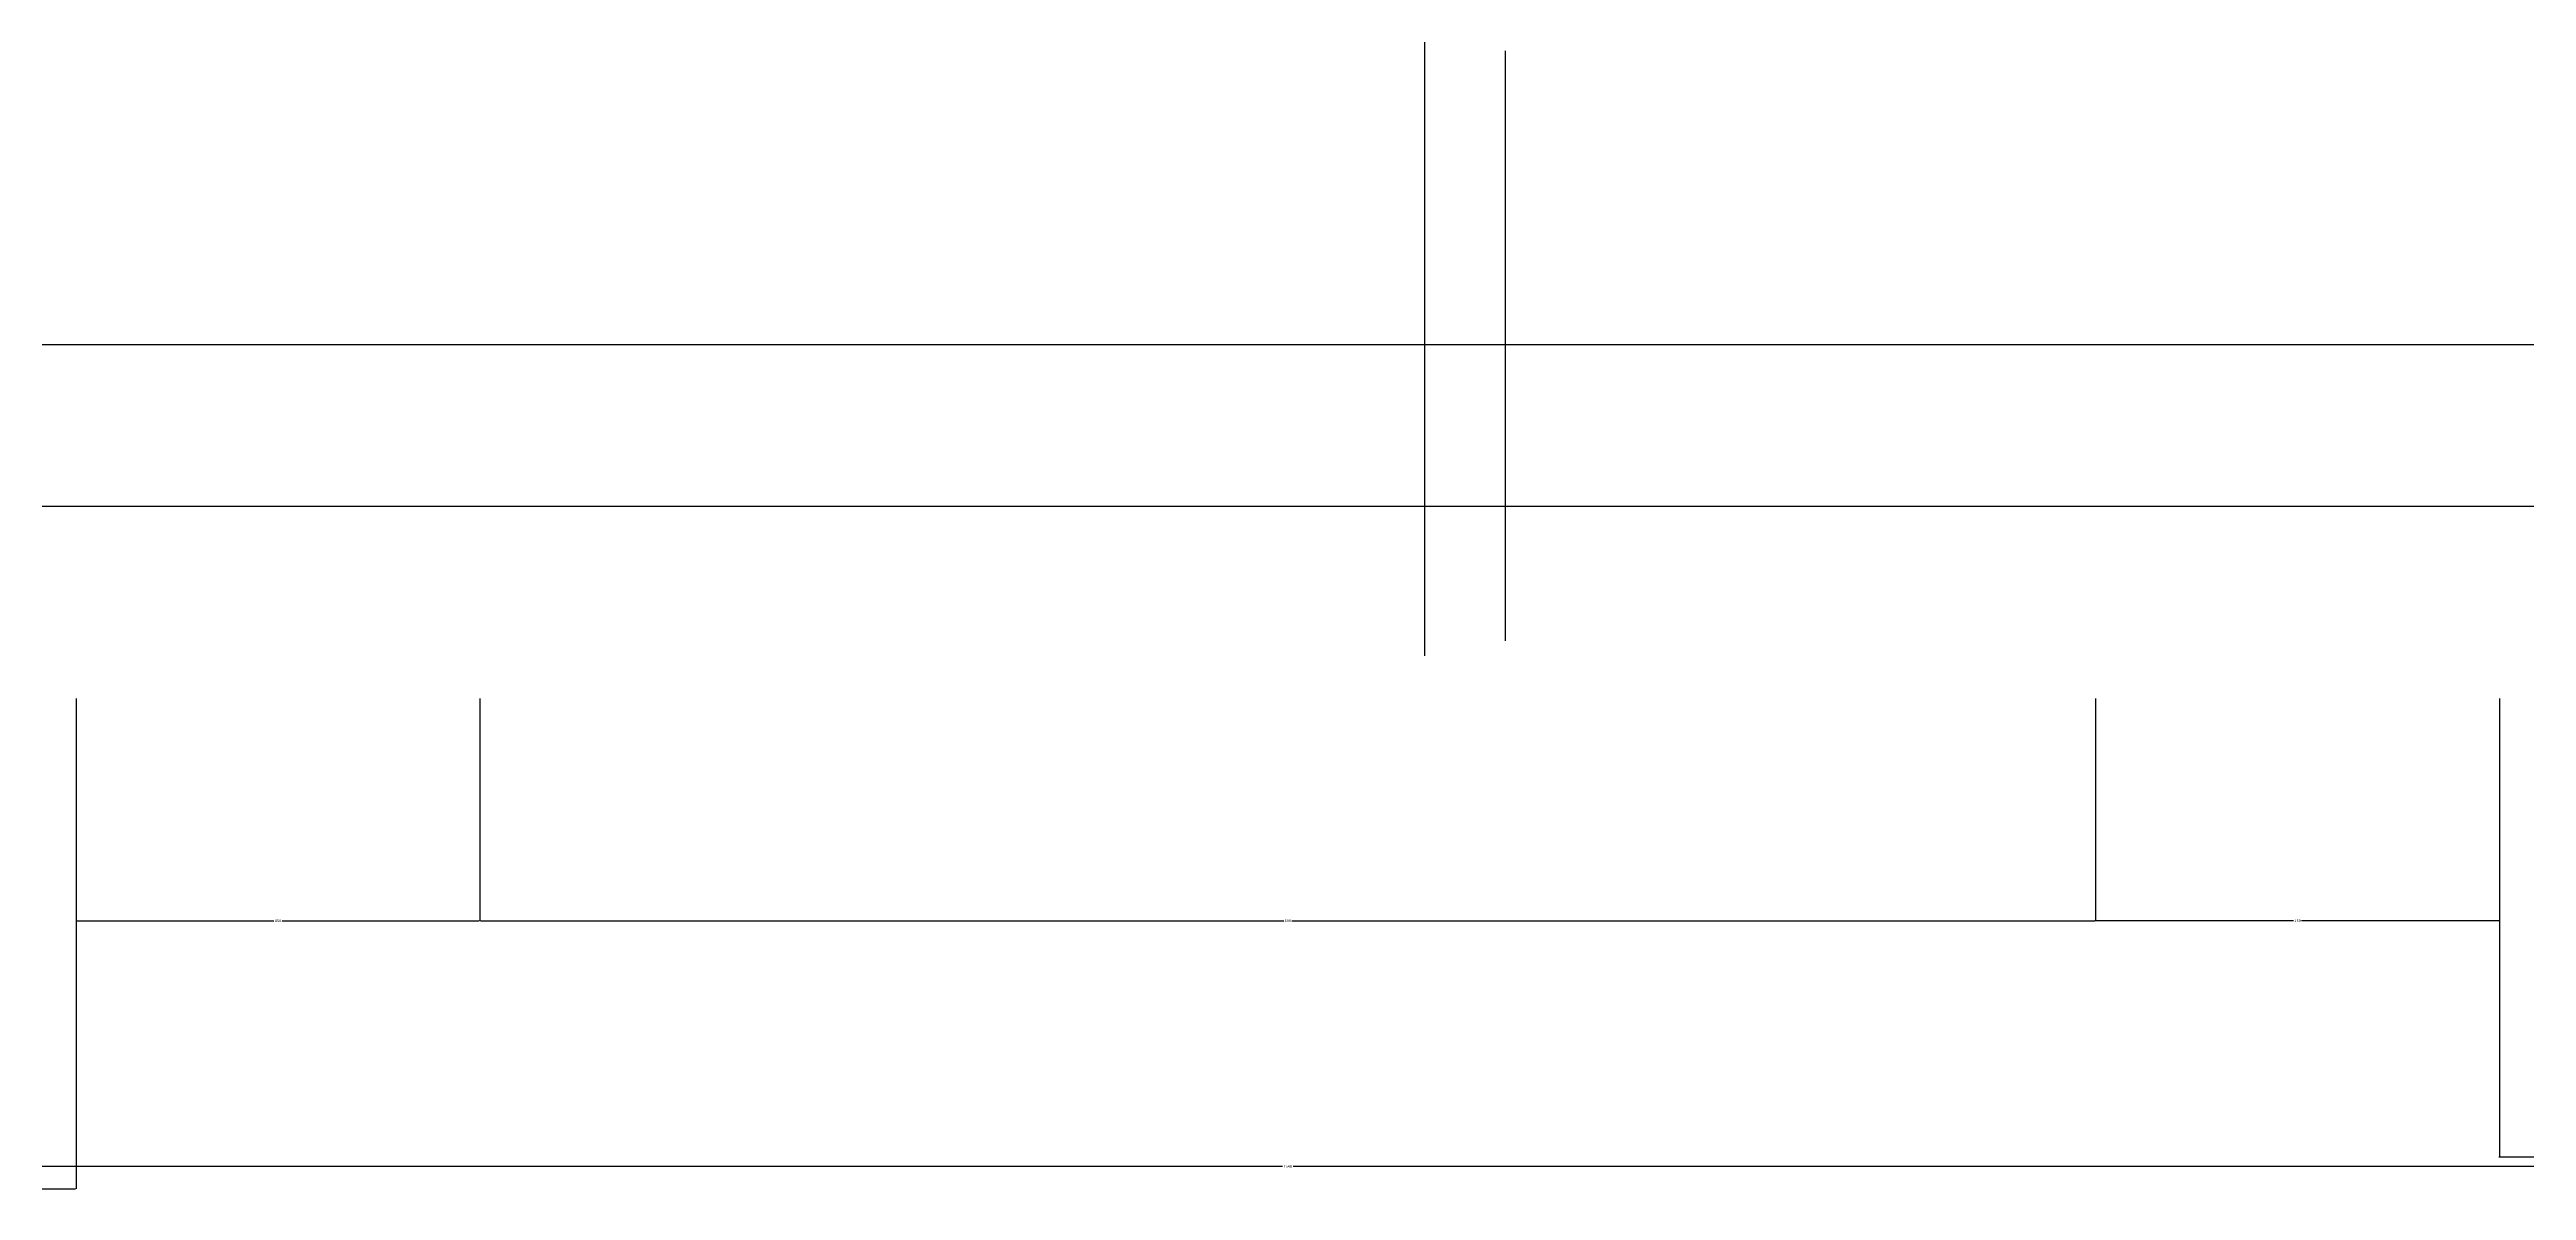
# Model space of a CAD drawing. Header units: metres. Extents: x 204 to 5299, y 190 to 6956.
# Drawn here: x 947 to 1867, y 2728 to 3152 of the extents above; entities that cross this region are included whole.
import ezdxf

# ---------------------------------------------------------------- set-up
doc = ezdxf.new("R2010")
doc.units = ezdxf.units.M
doc.layers.add('4', color=4, linetype='Continuous')
doc.layers.add('DIM', color=3, linetype='Continuous')
doc.dimstyles.get("Standard").update_dxf_attribs({"dimtxt": 2.5, "dimasz": 2.5, "dimexe": 1.25, "dimexo": 0.625, "dimtad": 1, "dimcen": 2.5, "dimazin": 3, "dimtfac": 1, "dimtmove": 0, "dimatfit": 3})

# ---------------------------------------------------------------- blocks, each defined once
blk = doc.blocks.new('*D17')
for p, q in [((636.6, 2780.93), (636.6, 2737.29)), ((2176.6, 2780.93), (2176.6, 2737.29)), ((1404.6, 2737.29), (636.35, 2737.29)), ((2176.85, 2737.29), (1408.6, 2737.29))]:
    blk.add_line(p, q)
at = {"layer": 'Defpoints'}
for p in [(636.6, 2780.93), (2176.6, 2780.93), (2176.6, 2737.29)]:
    blk.add_point(p, dxfattribs=at)
at = {"layer": 'DIM', "insert": (1406.6, 2737.29), "char_height": 1, "attachment_point": 5}
blk.add_mtext('1540', dxfattribs=at)
blk = doc.blocks.new('*D34')
for p, q in [((1106.6, 2911.05), (1106.6, 2828.56)), ((1706.6, 2911.05), (1706.6, 2828.56)), ((1106.85, 2828.56), (1405.1, 2828.56)), ((1408.1, 2828.56), (1706.35, 2828.56))]:
    blk.add_line(p, q)
at = {"layer": 'Defpoints'}
for p in [(1106.6, 2911.05), (1706.6, 2911.05), (1106.6, 2828.56)]:
    blk.add_point(p, dxfattribs=at)
at = {"layer": 'DIM', "insert": (1406.6, 2828.56), "char_height": 1, "attachment_point": 5}
blk.add_mtext('600', dxfattribs=at)
blk = doc.blocks.new('*D35')
for p, q in [((956.6, 2911.05), (956.6, 2828.56)), ((1106.6, 2911.05), (1106.6, 2828.56)), ((956.85, 2828.56), (1030.1, 2828.56)), ((1033.1, 2828.56), (1106.35, 2828.56))]:
    blk.add_line(p, q)
at = {"layer": 'Defpoints'}
for p in [(956.6, 2911.05), (1106.6, 2911.05), (956.6, 2828.56)]:
    blk.add_point(p, dxfattribs=at)
at = {"layer": 'DIM', "insert": (1031.6, 2828.56), "char_height": 1, "attachment_point": 5}
blk.add_mtext('150', dxfattribs=at)
blk = doc.blocks.new('*D36')
for p, q in [((916.6, 2911.05), (916.6, 2729.04)), ((956.6, 2911.05), (956.6, 2729.04)), ((916.85, 2729.04), (935.6, 2729.04)), ((937.6, 2729.04), (956.35, 2729.04))]:
    blk.add_line(p, q)
at = {"layer": 'Defpoints'}
for p in [(916.6, 2911.05), (956.6, 2911.05), (916.6, 2729.04)]:
    blk.add_point(p, dxfattribs=at)
at = {"layer": 'DIM', "insert": (936.6, 2729.04), "char_height": 1, "attachment_point": 5}
blk.add_mtext('40', dxfattribs=at)
blk = doc.blocks.new('*D39')
for p, q in [((1706.6, 2911.05), (1706.6, 2828.56)), ((1856.6, 2911.05), (1856.6, 2828.56)), ((1780.1, 2828.56), (1706.35, 2828.56)), ((1856.85, 2828.56), (1783.1, 2828.56))]:
    blk.add_line(p, q)
at = {"layer": 'Defpoints'}
for p in [(1706.6, 2911.05), (1856.6, 2911.05), (1856.6, 2828.56)]:
    blk.add_point(p, dxfattribs=at)
at = {"layer": 'DIM', "insert": (1781.6, 2828.56), "char_height": 1, "attachment_point": 5}
blk.add_mtext('150', dxfattribs=at)
blk = doc.blocks.new('*D40')
for p, q in [((1856.6, 2911.05), (1856.6, 2740.77)), ((1896.6, 2911.05), (1896.6, 2740.77)), ((1875.6, 2740.77), (1856.35, 2740.77)), ((1896.85, 2740.77), (1877.6, 2740.77))]:
    blk.add_line(p, q)
at = {"layer": 'Defpoints'}
for p in [(1856.6, 2911.05), (1896.6, 2911.05), (1896.6, 2740.77)]:
    blk.add_point(p, dxfattribs=at)
at = {"layer": 'DIM', "insert": (1876.6, 2740.77), "char_height": 1, "attachment_point": 5}
blk.add_mtext('40', dxfattribs=at)

msp = doc.modelspace()

# ---------------------------------------------------------------- linework, layer by layer
at = {"layer": '4'}
for p, q in [((736.6, 3042.48), (2076.6, 3042.48)), ((736.6, 2982.48), (2076.6, 2982.48))]:
    msp.add_line(p, q, dxfattribs=at)
at = {"layer": 'DIM'}
for points in [[(1457.47, 2926.93), (1457.47, 6570.36), (1778.6, 6570.36)], [(1487.47, 2932.45), (1487.47, 3151.6)]]:
    msp.add_lwpolyline(points, dxfattribs=at)

# ---------------------------------------------------------------- dimensions: what is measured, and where the dimension line sits
for base, p1, p2, picture, middle in [((916.6, 2729.04), (916.6, 2911.05), (956.6, 2911.05), '*D36', (936.6, 2729.04)), ((956.6, 2828.56), (956.6, 2911.05), (1106.6, 2911.05), '*D35', (1031.6, 2828.56)), ((1106.6, 2828.56), (1106.6, 2911.05), (1706.6, 2911.05), '*D34', (1406.6, 2828.56)), ((1856.6, 2828.56), (1856.6, 2911.05), (1706.6, 2911.05), '*D39', (1781.6, 2828.56)), ((1896.6, 2740.77), (1896.6, 2911.05), (1856.6, 2911.05), '*D40', (1876.6, 2740.77)), ((2176.6, 2737.29), (2176.6, 2780.93), (636.6, 2780.93), '*D17', (1406.6, 2737.29))]:
    dim = msp.add_linear_dim(base=base, p1=p1, p2=p2, dimstyle='Standard', dxfattribs=at)
    dim.commit()
    dim.dimension.update_dxf_attribs({"geometry": picture, "text_midpoint": middle})

doc.saveas('drawing.dxf')
